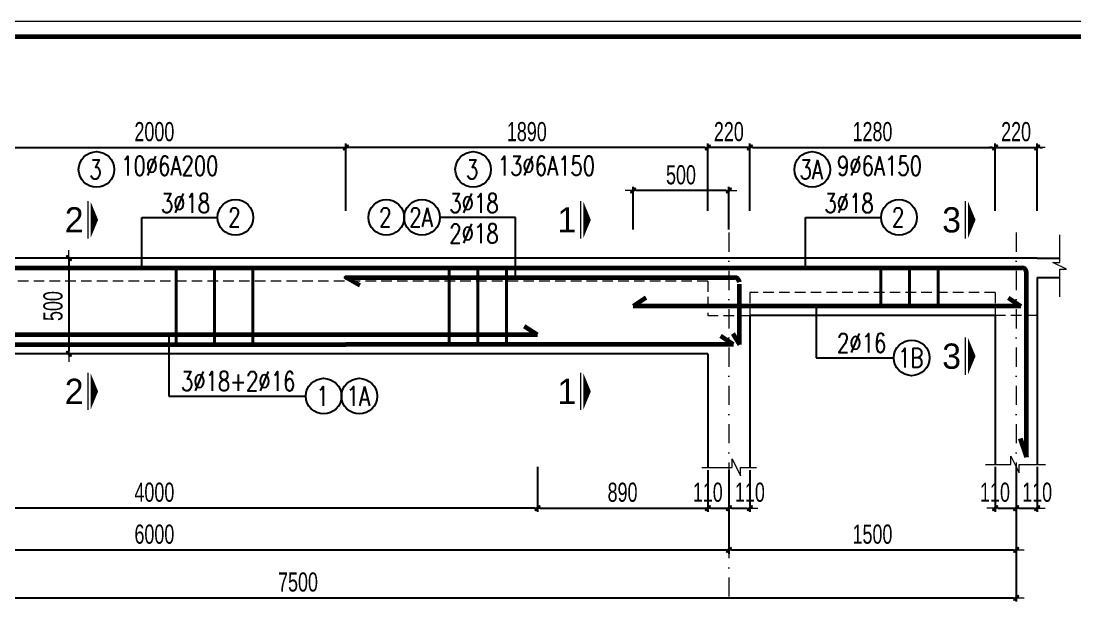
# Model space of a CAD drawing. Header units: millimetres. Extents: x -295047 to 304185, y -728047 to -308748.
# Drawn here: x -28862 to -23359, y -324729 to -321674 of the extents above; entities that cross this region are included whole.
import ezdxf
from ezdxf.enums import TextEntityAlignment as Align

# ---------------------------------------------------------------- set-up
doc = ezdxf.new("R2010")
doc.units = ezdxf.units.MM
doc.header["$MEASUREMENT"] = 0
doc.header["$PDMODE"] = 32
doc.linetypes.add('DASHDOT', pattern=[1, 0.5, -0.25, 0, -0.25])
doc.linetypes.add('HIDDEN', pattern=[0.375, 0.25, -0.125])
doc.layers.get('Defpoints').update_dxf_attribs({"color": 1})
for name, color, linetype, lineweight in [('Khungten_LCDI', 7, 'Continuous', 5), ('LC Dim', 8, 'Continuous', 18), ('LC Khac', 4, 'Continuous', 9), ('LC MANH DUT', 35, 'HIDDEN', 5), ('LC Net dam2', 6, 'Continuous', 40), ('LC Net dam3', 1, 'Continuous', 60), ('LC Net manh', 219, 'Continuous', 5), ('LC Net thay', 7, 'Continuous', 25), ('LC Net truc', 79, 'DASHDOT', 13), ('LC Text1', 3, 'Continuous', 20), ('LC Text2', 7, 'Continuous', 25), ('MANH', 147, 'Continuous', 13)]:
    doc.layers.add(name, color=color, linetype=linetype, lineweight=lineweight)
doc.styles.add('HOATBIF', font='hoatbif.shx', dxfattribs={"width": 0.7})
doc.styles.add('Khungten', font='VHAVAN.TTF', dxfattribs={"width": 0.9, "height": 5000})
doc.styles.add('LC 1', font='VHAVANB.TTF')
doc.styles.add('LC 3', font='vnsimli.shx', dxfattribs={"width": 0.75})
doc.styles.add('Title', font='VHBLACK.TTF', dxfattribs={"width": 0.8})
doc.dimstyles.new('1-100(1-40)', dxfattribs={"dimscale": 40, "dimtxt": 2.5, "dimasz": 0.35, "dimexe": 0.5, "dimexo": 0, "dimgap": 0.8, "dimtad": 1, "dimdec": 0, "dimzin": 0, "dimdsep": 46, "dimtxsty": 'HOATBIF', "dimblk1": 'DOT', "dimblk2": 'DOT', "dimsah": 1, "dimcen": -1, "dimdle": 1, "dimclrd": 256, "dimclre": 256, "dimclrt": 4, "dimadec": 3, "dimazin": 2, "dimtfac": 0.333333, "dimtdec": 0, "dimtix": 1, "dimtmove": 2, "dimatfit": 3, "dimldrblk": 'DOT', "dimfxl": 1, "dimtvp": 0.833333, "dimtolj": 1, "dimtzin": 0, "dimarcsym": 0})

# ---------------------------------------------------------------- blocks, each defined once
blk = doc.blocks.new('DOT')
at = {"layer": 'LC Dim'}
blk.add_line((-3, 0), (3, 0), dxfattribs=at)
at = {"layer": 'LC Dim', "color": 4}
blk.add_line((-1, -1), (1, 1), dxfattribs=at)
blk.add_lwpolyline([(0.5, 1), (-1, -0.5), (-0.5, -1), (1, 0.5)], close=True, dxfattribs=at)
blk = doc.blocks.new('*D866')
at = {"layer": 'Defpoints', "color": 0, "ltscale": 2, "transparency": 16777216}
for p in [(-30166, -324001.4), (-26166, -324001.4), (-30166, -324217.2)]:
    blk.add_point(p, dxfattribs=at)
at = {"layer": 'LC Dim', "lineweight": -2, "ltscale": 2, "transparency": 16777216}
for p, q in [((-30166, -324001.4), (-30166, -324237.2)), ((-26166, -324001.4), (-26166, -324237.2)), ((-26180, -324217.2), (-30152, -324217.2))]:
    blk.add_line(p, q, dxfattribs=at)
at = {"layer": 'LC Dim', "lineweight": -2, "ltscale": 2, "transparency": 16777216, "xscale": 14, "yscale": 14, "zscale": 14, "rotation": 180}
blk.add_blockref('DOT', (-30166, -324217.2), dxfattribs=at)
at = {"layer": 'LC Dim', "lineweight": -2, "ltscale": 2, "transparency": 16777216, "xscale": 14, "yscale": 14, "zscale": 14}
blk.add_blockref('DOT', (-26166, -324217.2), dxfattribs=at)
at = {"layer": 'LC Dim', "color": 4, "ltscale": 2, "transparency": 16777216, "insert": (-28166, -324135.2), "char_height": 100, "attachment_point": 5, "style": 'HOATBIF'}
blk.add_mtext('\\A1;4000', dxfattribs=at)
blk = doc.blocks.new('_Dot')
at = {"color": 0, "linetype": 'ByBlock', "lineweight": -2}
blk.add_line((-0.5, 0), (-1, 0), dxfattribs=at)
at = {"color": 0, "linetype": 'ByBlock', "const_width": 0.5}
blk.add_lwpolyline([(-0.25, 0, 1), (0.25, 0, 1)], format="xyb", close=True, dxfattribs=at)
blk = doc.blocks.new('*D868')
at = {"layer": 'Defpoints', "color": 0, "ltscale": 2, "transparency": 16777216}
for p in [(-28356.6, -322912.1), (-28613.1, -323412.1), (-28356.6, -323412.1)]:
    blk.add_point(p, dxfattribs=at)
at = {"layer": 'LC Dim', "lineweight": -2, "ltscale": 2, "transparency": 16777216}
for p, q in [((-28356.6, -322912.1), (-28633.1, -322912.1)), ((-28613.1, -322926.1), (-28613.1, -323398.1)), ((-28356.6, -323412.1), (-28633.1, -323412.1))]:
    blk.add_line(p, q, dxfattribs=at)
at = {"layer": 'LC Dim', "lineweight": -2, "ltscale": 2, "transparency": 16777216, "xscale": 14, "yscale": 14, "zscale": 14}
for p, rotation in [((-28613.1, -322912.1), 90), ((-28613.1, -323412.1), 270)]:
    blk.add_blockref('DOT', p, dxfattribs=dict(at, rotation=rotation))
at = {"layer": 'LC Dim', "color": 4, "ltscale": 2, "transparency": 16777216, "insert": (-28695.1, -323162.1), "char_height": 100, "attachment_point": 5, "rotation": 90, "style": 'HOATBIF'}
blk.add_mtext('\\A1;500', dxfattribs=at)
blk = doc.blocks.new('*D870')
at = {"layer": 'Defpoints', "color": 0, "ltscale": 2, "transparency": 16777216}
for p in [(-27166, -322333.7), (-29166, -322664), (-27166, -322664)]:
    blk.add_point(p, dxfattribs=at)
at = {"layer": 'LC Dim', "lineweight": -2, "ltscale": 2, "transparency": 16777216}
for p, q in [((-29166, -322664), (-29166, -322313.7)), ((-27166, -322664), (-27166, -322313.7)), ((-29152, -322333.7), (-27180, -322333.7))]:
    blk.add_line(p, q, dxfattribs=at)
at = {"layer": 'LC Dim', "lineweight": -2, "ltscale": 2, "transparency": 16777216, "xscale": 14, "yscale": 14, "zscale": 14, "rotation": 180}
blk.add_blockref('DOT', (-29166, -322333.7), dxfattribs=at)
at = {"layer": 'LC Dim', "lineweight": -2, "ltscale": 2, "transparency": 16777216, "xscale": 14, "yscale": 14, "zscale": 14}
blk.add_blockref('DOT', (-27166, -322333.7), dxfattribs=at)
at = {"layer": 'LC Dim', "color": 4, "ltscale": 2, "transparency": 16777216, "insert": (-28166, -322251.7), "char_height": 100, "attachment_point": 5, "style": 'HOATBIF'}
blk.add_mtext('\\A1;2000', dxfattribs=at)
blk = doc.blocks.new('*D842')
at = {"layer": 'Defpoints', "color": 0, "ltscale": 2, "transparency": 16777216}
for p in [(-25276, -324019.2), (-25166, -324019.2), (-25166, -324217.2)]:
    blk.add_point(p, dxfattribs=at)
at = {"layer": 'LC Dim', "lineweight": -2, "ltscale": 2, "transparency": 16777216}
for p, q in [((-25276, -324019.2), (-25276, -324237.2)), ((-25166, -324019.2), (-25166, -324237.2)), ((-25262, -324217.2), (-25180, -324217.2))]:
    blk.add_line(p, q, dxfattribs=at)
at = {"layer": 'LC Dim', "lineweight": -2, "ltscale": 2, "transparency": 16777216, "xscale": 14, "yscale": 14, "zscale": 14, "rotation": 180}
blk.add_blockref('DOT', (-25276, -324217.2), dxfattribs=at)
at = {"layer": 'LC Dim', "lineweight": -2, "ltscale": 2, "transparency": 16777216, "xscale": 14, "yscale": 14, "zscale": 14}
blk.add_blockref('DOT', (-25166, -324217.2), dxfattribs=at)
at = {"layer": 'LC Dim', "color": 4, "ltscale": 2, "transparency": 16777216, "insert": (-25276, -324135.2), "char_height": 100, "attachment_point": 5, "style": 'HOATBIF'}
blk.add_mtext('\\A1;110', dxfattribs=at)
blk = doc.blocks.new('*D843')
at = {"layer": 'Defpoints', "color": 0, "ltscale": 2, "transparency": 16777216}
for p in [(-25166, -324019.2), (-25056, -324019.2), (-25056, -324217.2)]:
    blk.add_point(p, dxfattribs=at)
at = {"layer": 'LC Dim', "lineweight": -2, "ltscale": 2, "transparency": 16777216}
for p, q in [((-25166, -324019.2), (-25166, -324237.2)), ((-25056, -324019.2), (-25056, -324237.2)), ((-25152, -324217.2), (-25070, -324217.2))]:
    blk.add_line(p, q, dxfattribs=at)
at = {"layer": 'LC Dim', "lineweight": -2, "ltscale": 2, "transparency": 16777216, "xscale": 14, "yscale": 14, "zscale": 14, "rotation": 180}
blk.add_blockref('DOT', (-25166, -324217.2), dxfattribs=at)
at = {"layer": 'LC Dim', "lineweight": -2, "ltscale": 2, "transparency": 16777216, "xscale": 14, "yscale": 14, "zscale": 14}
blk.add_blockref('DOT', (-25056, -324217.2), dxfattribs=at)
at = {"layer": 'LC Dim', "color": 4, "ltscale": 2, "transparency": 16777216, "insert": (-25056, -324135.2), "char_height": 100, "attachment_point": 5, "style": 'HOATBIF'}
blk.add_mtext('\\A1;110', dxfattribs=at)
blk = doc.blocks.new('*D846')
at = {"layer": 'Defpoints', "color": 0, "ltscale": 2, "transparency": 16777216}
for p in [(-25166, -324019.2), (-23666, -324019.2), (-23666, -324436.2)]:
    blk.add_point(p, dxfattribs=at)
at = {"layer": 'LC Dim', "lineweight": -2, "ltscale": 2, "transparency": 16777216}
for p, q in [((-25166, -324019.2), (-25166, -324456.2)), ((-23666, -324019.2), (-23666, -324456.2)), ((-25152, -324436.2), (-23680, -324436.2))]:
    blk.add_line(p, q, dxfattribs=at)
at = {"layer": 'LC Dim', "lineweight": -2, "ltscale": 2, "transparency": 16777216, "xscale": 14, "yscale": 14, "zscale": 14, "rotation": 180}
blk.add_blockref('DOT', (-25166, -324436.2), dxfattribs=at)
at = {"layer": 'LC Dim', "lineweight": -2, "ltscale": 2, "transparency": 16777216, "xscale": 14, "yscale": 14, "zscale": 14}
blk.add_blockref('DOT', (-23666, -324436.2), dxfattribs=at)
at = {"layer": 'LC Dim', "color": 4, "ltscale": 2, "transparency": 16777216, "insert": (-24416, -324354.2), "char_height": 100, "attachment_point": 5, "style": 'HOATBIF'}
blk.add_mtext('\\A1;1500', dxfattribs=at)
blk = doc.blocks.new('*D847')
at = {"layer": 'Defpoints', "color": 0, "ltscale": 2, "transparency": 16777216}
for p in [(-23776, -324001.4), (-23666, -324001.4), (-23666, -324217.2)]:
    blk.add_point(p, dxfattribs=at)
at = {"layer": 'LC Dim', "lineweight": -2, "ltscale": 2, "transparency": 16777216}
for p, q in [((-23776, -324001.4), (-23776, -324237.2)), ((-23666, -324001.4), (-23666, -324237.2)), ((-23762, -324217.2), (-23680, -324217.2))]:
    blk.add_line(p, q, dxfattribs=at)
at = {"layer": 'LC Dim', "lineweight": -2, "ltscale": 2, "transparency": 16777216, "xscale": 14, "yscale": 14, "zscale": 14, "rotation": 180}
blk.add_blockref('DOT', (-23776, -324217.2), dxfattribs=at)
at = {"layer": 'LC Dim', "lineweight": -2, "ltscale": 2, "transparency": 16777216, "xscale": 14, "yscale": 14, "zscale": 14}
blk.add_blockref('DOT', (-23666, -324217.2), dxfattribs=at)
at = {"layer": 'LC Dim', "color": 4, "ltscale": 2, "transparency": 16777216, "insert": (-23776, -324135.2), "char_height": 100, "attachment_point": 5, "style": 'HOATBIF'}
blk.add_mtext('\\A1;110', dxfattribs=at)
blk = doc.blocks.new('*D848')
at = {"layer": 'Defpoints', "color": 0, "ltscale": 2, "transparency": 16777216}
for p in [(-23666, -324001.4), (-23556, -324001.4), (-23556, -324217.2)]:
    blk.add_point(p, dxfattribs=at)
at = {"layer": 'LC Dim', "lineweight": -2, "ltscale": 2, "transparency": 16777216}
for p, q in [((-23666, -324001.4), (-23666, -324237.2)), ((-23556, -324001.4), (-23556, -324237.2)), ((-23652, -324217.2), (-23570, -324217.2))]:
    blk.add_line(p, q, dxfattribs=at)
at = {"layer": 'LC Dim', "lineweight": -2, "ltscale": 2, "transparency": 16777216, "xscale": 14, "yscale": 14, "zscale": 14, "rotation": 180}
blk.add_blockref('DOT', (-23666, -324217.2), dxfattribs=at)
at = {"layer": 'LC Dim', "lineweight": -2, "ltscale": 2, "transparency": 16777216, "xscale": 14, "yscale": 14, "zscale": 14}
blk.add_blockref('DOT', (-23556, -324217.2), dxfattribs=at)
at = {"layer": 'LC Dim', "color": 4, "ltscale": 2, "transparency": 16777216, "insert": (-23556, -324135.2), "char_height": 100, "attachment_point": 5, "style": 'HOATBIF'}
blk.add_mtext('\\A1;110', dxfattribs=at)
blk = doc.blocks.new('*D849')
at = {"layer": 'Defpoints', "color": 0, "ltscale": 2, "transparency": 16777216}
for p in [(-31166, -324021.7), (-25166, -324021.7), (-25166, -324436.2)]:
    blk.add_point(p, dxfattribs=at)
at = {"layer": 'LC Dim', "lineweight": -2, "ltscale": 2, "transparency": 16777216}
for p, q in [((-31166, -324021.7), (-31166, -324456.2)), ((-25166, -324021.7), (-25166, -324456.2)), ((-31152, -324436.2), (-25180, -324436.2))]:
    blk.add_line(p, q, dxfattribs=at)
at = {"layer": 'LC Dim', "lineweight": -2, "ltscale": 2, "transparency": 16777216, "xscale": 14, "yscale": 14, "zscale": 14, "rotation": 180}
blk.add_blockref('DOT', (-31166, -324436.2), dxfattribs=at)
at = {"layer": 'LC Dim', "lineweight": -2, "ltscale": 2, "transparency": 16777216, "xscale": 14, "yscale": 14, "zscale": 14}
blk.add_blockref('DOT', (-25166, -324436.2), dxfattribs=at)
at = {"layer": 'LC Dim', "color": 4, "ltscale": 2, "transparency": 16777216, "insert": (-28166, -324354.2), "char_height": 100, "attachment_point": 5, "style": 'HOATBIF'}
blk.add_mtext('\\A1;6000', dxfattribs=at)
blk = doc.blocks.new('*D850')
at = {"layer": 'Defpoints', "color": 0, "ltscale": 2, "transparency": 16777216}
for p in [(-31166, -324021.7), (-23666, -324021.7), (-23666, -324686.2)]:
    blk.add_point(p, dxfattribs=at)
at = {"layer": 'LC Dim', "lineweight": -2, "ltscale": 2, "transparency": 16777216}
for p, q in [((-31166, -324021.7), (-31166, -324706.2)), ((-23666, -324021.7), (-23666, -324706.2)), ((-31152, -324686.2), (-23680, -324686.2))]:
    blk.add_line(p, q, dxfattribs=at)
at = {"layer": 'LC Dim', "lineweight": -2, "ltscale": 2, "transparency": 16777216, "xscale": 14, "yscale": 14, "zscale": 14, "rotation": 180}
blk.add_blockref('DOT', (-31166, -324686.2), dxfattribs=at)
at = {"layer": 'LC Dim', "lineweight": -2, "ltscale": 2, "transparency": 16777216, "xscale": 14, "yscale": 14, "zscale": 14}
blk.add_blockref('DOT', (-23666, -324686.2), dxfattribs=at)
at = {"layer": 'LC Dim', "color": 4, "ltscale": 2, "transparency": 16777216, "insert": (-27416, -324604.2), "char_height": 100, "attachment_point": 5, "style": 'HOATBIF'}
blk.add_mtext('\\A1;7500', dxfattribs=at)
blk = doc.blocks.new('*D853')
at = {"layer": 'Defpoints', "color": 0, "ltscale": 2, "transparency": 16777216}
for p in [(-25276, -322333.7), (-25276, -322664), (-25056, -322664)]:
    blk.add_point(p, dxfattribs=at)
at = {"layer": 'LC Dim', "lineweight": -2, "ltscale": 2, "transparency": 16777216}
for p, q in [((-25276, -322664), (-25276, -322313.7)), ((-25056, -322664), (-25056, -322313.7)), ((-25290, -322333.7), (-25304, -322333.7)), ((-25056, -322333.7), (-25276, -322333.7)), ((-25042, -322333.7), (-25028, -322333.7))]:
    blk.add_line(p, q, dxfattribs=at)
at = {"layer": 'LC Dim', "lineweight": -2, "ltscale": 2, "transparency": 16777216, "xscale": 14, "yscale": 14, "zscale": 14}
blk.add_blockref('DOT', (-25276, -322333.7), dxfattribs=at)
at = {"layer": 'LC Dim', "lineweight": -2, "ltscale": 2, "transparency": 16777216, "xscale": 14, "yscale": 14, "zscale": 14, "rotation": 180}
blk.add_blockref('DOT', (-25056, -322333.7), dxfattribs=at)
at = {"layer": 'LC Dim', "color": 4, "ltscale": 2, "transparency": 16777216, "insert": (-25166, -322251.7), "char_height": 100, "attachment_point": 5, "style": 'HOATBIF'}
blk.add_mtext('\\A1;220', dxfattribs=at)
blk = doc.blocks.new('*D854')
at = {"layer": 'Defpoints', "color": 0, "ltscale": 2, "transparency": 16777216}
for p in [(-27166, -322333.7), (-27166, -322664), (-25276, -322664)]:
    blk.add_point(p, dxfattribs=at)
at = {"layer": 'LC Dim', "lineweight": -2, "ltscale": 2, "transparency": 16777216}
for p, q in [((-27166, -322664), (-27166, -322313.7)), ((-25276, -322664), (-25276, -322313.7)), ((-25290, -322333.7), (-27152, -322333.7))]:
    blk.add_line(p, q, dxfattribs=at)
at = {"layer": 'LC Dim', "lineweight": -2, "ltscale": 2, "transparency": 16777216, "xscale": 14, "yscale": 14, "zscale": 14, "rotation": 180}
blk.add_blockref('DOT', (-27166, -322333.7), dxfattribs=at)
at = {"layer": 'LC Dim', "lineweight": -2, "ltscale": 2, "transparency": 16777216, "xscale": 14, "yscale": 14, "zscale": 14}
blk.add_blockref('DOT', (-25276, -322333.7), dxfattribs=at)
at = {"layer": 'LC Dim', "color": 4, "ltscale": 2, "transparency": 16777216, "insert": (-26221, -322251.7), "char_height": 100, "attachment_point": 5, "style": 'HOATBIF'}
blk.add_mtext('\\A1;1890', dxfattribs=at)
blk = doc.blocks.new('*D855')
at = {"layer": 'Defpoints', "color": 0, "ltscale": 2, "transparency": 16777216}
for p in [(-23776, -322333.7), (-25056, -322664), (-23776, -322664)]:
    blk.add_point(p, dxfattribs=at)
at = {"layer": 'LC Dim', "lineweight": -2, "ltscale": 2, "transparency": 16777216}
for p, q in [((-25056, -322664), (-25056, -322313.7)), ((-23776, -322664), (-23776, -322313.7)), ((-25042, -322333.7), (-23790, -322333.7))]:
    blk.add_line(p, q, dxfattribs=at)
at = {"layer": 'LC Dim', "lineweight": -2, "ltscale": 2, "transparency": 16777216, "xscale": 14, "yscale": 14, "zscale": 14, "rotation": 180}
blk.add_blockref('DOT', (-25056, -322333.7), dxfattribs=at)
at = {"layer": 'LC Dim', "lineweight": -2, "ltscale": 2, "transparency": 16777216, "xscale": 14, "yscale": 14, "zscale": 14}
blk.add_blockref('DOT', (-23776, -322333.7), dxfattribs=at)
at = {"layer": 'LC Dim', "color": 4, "ltscale": 2, "transparency": 16777216, "insert": (-24416, -322251.7), "char_height": 100, "attachment_point": 5, "style": 'HOATBIF'}
blk.add_mtext('\\A1;1280', dxfattribs=at)
blk = doc.blocks.new('*D856')
at = {"layer": 'Defpoints', "color": 0, "ltscale": 2, "transparency": 16777216}
for p in [(-23556, -322333.7), (-23776, -322664), (-23556, -322664)]:
    blk.add_point(p, dxfattribs=at)
at = {"layer": 'LC Dim', "lineweight": -2, "ltscale": 2, "transparency": 16777216}
for p, q in [((-23776, -322664), (-23776, -322313.7)), ((-23556, -322664), (-23556, -322313.7)), ((-23790, -322333.7), (-23804, -322333.7)), ((-23776, -322333.7), (-23556, -322333.7)), ((-23542, -322333.7), (-23528, -322333.7))]:
    blk.add_line(p, q, dxfattribs=at)
at = {"layer": 'LC Dim', "lineweight": -2, "ltscale": 2, "transparency": 16777216, "xscale": 14, "yscale": 14, "zscale": 14}
blk.add_blockref('DOT', (-23776, -322333.7), dxfattribs=at)
at = {"layer": 'LC Dim', "lineweight": -2, "ltscale": 2, "transparency": 16777216, "xscale": 14, "yscale": 14, "zscale": 14, "rotation": 180}
blk.add_blockref('DOT', (-23556, -322333.7), dxfattribs=at)
at = {"layer": 'LC Dim', "color": 4, "ltscale": 2, "transparency": 16777216, "insert": (-23666, -322251.7), "char_height": 100, "attachment_point": 5, "style": 'HOATBIF'}
blk.add_mtext('\\A1;220', dxfattribs=at)
blk = doc.blocks.new('*D857')
at = {"layer": 'Defpoints', "color": 0, "ltscale": 2, "transparency": 16777216}
for p in [(-25666, -322559.1), (-25666, -322762.5), (-25166, -322762.5)]:
    blk.add_point(p, dxfattribs=at)
at = {"layer": 'LC Dim', "lineweight": -2, "ltscale": 2, "transparency": 16777216}
for p, q in [((-25666, -322762.5), (-25666, -322539.1)), ((-25166, -322762.5), (-25166, -322539.1)), ((-25180, -322559.1), (-25652, -322559.1))]:
    blk.add_line(p, q, dxfattribs=at)
at = {"layer": 'LC Dim', "lineweight": -2, "ltscale": 2, "transparency": 16777216, "xscale": 14, "yscale": 14, "zscale": 14, "rotation": 180}
blk.add_blockref('DOT', (-25666, -322559.1), dxfattribs=at)
at = {"layer": 'LC Dim', "lineweight": -2, "ltscale": 2, "transparency": 16777216, "xscale": 14, "yscale": 14, "zscale": 14}
blk.add_blockref('DOT', (-25166, -322559.1), dxfattribs=at)
at = {"layer": 'LC Dim', "color": 4, "ltscale": 2, "transparency": 16777216, "insert": (-25416, -322477.1), "char_height": 100, "attachment_point": 5, "style": 'HOATBIF'}
blk.add_mtext('\\A1;500', dxfattribs=at)
blk = doc.blocks.new('*D875')
at = {"layer": 'Defpoints', "color": 0, "ltscale": 2, "transparency": 16777216}
for p in [(-26166, -324001.4), (-25276, -324031.9), (-25276, -324217.2)]:
    blk.add_point(p, dxfattribs=at)
at = {"layer": 'LC Dim', "lineweight": -2, "ltscale": 2, "transparency": 16777216}
for p, q in [((-26166, -324001.4), (-26166, -324237.2)), ((-25276, -324031.9), (-25276, -324237.2)), ((-26152, -324217.2), (-25290, -324217.2))]:
    blk.add_line(p, q, dxfattribs=at)
at = {"layer": 'LC Dim', "lineweight": -2, "ltscale": 2, "transparency": 16777216, "xscale": 14, "yscale": 14, "zscale": 14, "rotation": 180}
blk.add_blockref('DOT', (-26166, -324217.2), dxfattribs=at)
at = {"layer": 'LC Dim', "lineweight": -2, "ltscale": 2, "transparency": 16777216, "xscale": 14, "yscale": 14, "zscale": 14}
blk.add_blockref('DOT', (-25276, -324217.2), dxfattribs=at)
at = {"layer": 'LC Dim', "color": 4, "ltscale": 2, "transparency": 16777216, "insert": (-25721, -324135.2), "char_height": 100, "attachment_point": 5, "style": 'HOATBIF'}
blk.add_mtext('\\A1;890', dxfattribs=at)
blk = doc.blocks.new('lcdi fix')
at = {"layer": 'Defpoints', "lineweight": 0}
blk.add_lwpolyline([(-1200, -14850), (-1200, 14850), (40800, 14850), (40800, -14850)], close=True, dxfattribs=at)
at = {"layer": 'Khungten_LCDI', "color": 5, "lineweight": 60}
blk.add_lwpolyline([(0, -14650), (0, 14650), (40600, 14650), (40600, -14650)], close=True, dxfattribs=at)
at = {"color": 7, "style": 'Khungten', "width": 0.8}
for tag, p in [('REVISION', (39499, -10746)), ('NGAYHT', (39546, -11609))]:
    blk.add_attdef(tag, text='', height=200, dxfattribs=at).set_placement(p, align=Align.CENTER)
at = {"layer": 'LC Text1', "style": 'Title', "width": 1.485915}
for tag, p, p2 in [('TENBANVE1', (36913, -8886), (40339, -8886)), ('TENBANVE2', (36913, -9562), (40339, -9562))]:
    blk.add_attdef(tag, text='', height=250, dxfattribs=at).set_placement(p, p2, align=Align.FIT)
at = {"layer": 'LC Text1', "style": 'Title', "width": 0.7}
blk.add_attdef('SOBANVE', text='', height=250, dxfattribs=at).set_placement((39562, -13896), align=Align.CENTER)

msp = doc.modelspace()

# ---------------------------------------------------------------- linework, layer by layer
at = {"layer": 'LC Khac', "color": 1, "ltscale": 2}
for p, q in [((-28513.4, -322614.7), (-28513.4, -322808.9)), ((-25940.3, -322614.7), (-25940.3, -322808.9)), ((-23931.3, -322614.7), (-23931.3, -322808.9)), ((-23931.3, -323326.7), (-23931.3, -323520.9)), ((-28513.4, -323510.8), (-28513.4, -323705)), ((-25940.3, -323510.8), (-25940.3, -323705))]:
    msp.add_line(p, q, dxfattribs=at)
for points in [[(-28459.8, -322711.8, 0, 188.6, 0), (-28498.8, -322711.8, 110, 110, 0)], [(-25886.7, -322711.8, 0, 188.6, 0), (-25925.6, -322711.8, 110, 110, 0)], [(-23877.7, -322711.8, 0, 188.6, 0), (-23916.7, -322711.8, 110, 110, 0)], [(-23877.7, -323423.8, 0, 188.6, 0), (-23916.7, -323423.8, 110, 110, 0)], [(-28459.8, -323607.9, 0, 188.6, 0), (-28498.8, -323607.9, 110, 110, 0)], [(-25886.7, -323607.9, 0, 188.6, 0), (-25925.6, -323607.9, 110, 110, 0)]]:
    msp.add_lwpolyline(points, format="xyseb", dxfattribs=at)
at = {"layer": 'LC MANH DUT', "ltscale": 220}
for p, q in [((-25276, -323032.1), (-31056, -323032.1)), ((-25276, -323032.1), (-25276, -323212.1)), ((-25056, -323092.1), (-25056, -323212.1)), ((-23776, -323092.1), (-25056, -323092.1)), ((-23776, -323092.1), (-23776, -323212.1)), ((-25276, -323212.1), (-25056, -323212.1)), ((-23556, -323212.1), (-23776, -323212.1))]:
    msp.add_line(p, q, dxfattribs=at)
at = {"layer": 'LC Net dam2'}
for p, q in [((-28052.5, -322962.1), (-28052.5, -323362.1)), ((-27852.5, -322962.1), (-27852.5, -323362.1)), ((-27652.5, -322962.1), (-27652.5, -323362.1)), ((-26627.1, -322962.1), (-26627.1, -323362.1)), ((-26477.1, -322962.1), (-26477.1, -323362.1)), ((-26327.1, -322962.1), (-26327.1, -323362.1)), ((-24372.1, -322962.1), (-24372.1, -323162.1)), ((-24222.1, -322962.1), (-24222.1, -323162.1)), ((-24072.1, -322962.1), (-24072.1, -323162.1))]:
    msp.add_line(p, q, dxfattribs=at)
at = {"layer": 'LC Net dam3'}
for p, q in [((-31196, -322962.1), (-27016, -322962.1)), ((-27016, -322962.1), (-23636, -322962.1)), ((-23611, -323952.1), (-23611, -322987.1)), ((-25111, -323363.6), (-25111, -323047.1)), ((-23641.4, -323162.1), (-25666, -323162.1)), ((-26166, -323312.1), (-30166, -323312.1)), ((-25144.7, -323305.2), (-25111, -323363.6)), ((-25144.7, -323305.2), (-25111, -323363.6)), ((-31182.2, -323362.1), (-27166, -323362.1)), ((-25141.4, -323362.1), (-27166, -323362.1)), ((-23644.7, -323853.7), (-23611, -323952.1))]:
    msp.add_line(p, q, dxfattribs=at)
at = {"layer": 'LC Net dam3', "ltscale": 2}
for p, q in [((-25599.4, -323119), (-25666, -323162.1)), ((-23708, -323119), (-23641.4, -323162.1)), ((-26166, -323312.1), (-26232.6, -323269)), ((-25141.4, -323362.1), (-25208, -323319))]:
    msp.add_line(p, q, dxfattribs=at)
at = {"layer": 'LC Net dam3'}
msp.add_lwpolyline([(-27092.3, -323054.7), (-27166, -323012.1), (-25136, -323012.1)], dxfattribs=at)
for centre in [(-23636, -322987.1), (-25136, -323037.1)]:
    msp.add_arc(centre, 25, 0, 90, dxfattribs=at)
at = {"layer": 'LC Net manh'}
for points in [[(-25306.7, -324004.8), (-25148.3, -324004.8), (-25148.3, -323960.8), (-25104.3, -324048.8), (-25104.3, -324004.8), (-25021.1, -324004.8)], [(-23825.7, -323989.6), (-23693.8, -323989.6), (-23693.8, -323945.6), (-23649.8, -324033.6), (-23649.8, -323989.6), (-23512, -323989.6)]]:
    msp.add_lwpolyline(points, dxfattribs=at)
at = {"layer": 'LC Net thay', "ltscale": 200}
for p, q in [((-23556, -322912.1), (-31276, -322912.1)), ((-23556, -322912.1), (-23438.3, -322912.1, -23.7)), ((-23556, -323012.1), (-23556, -323989.6)), ((-23556, -323012.1), (-23438.3, -323012.1, -23.7)), ((-25056, -323212.1), (-25056, -324004.8)), ((-23776, -323212.1), (-25056, -323212.1)), ((-23776, -323212.1), (-23776, -323989.6)), ((-25276, -323412.1), (-31056, -323412.1)), ((-25276, -323412.1), (-25276, -324004.8))]:
    msp.add_line(p, q, dxfattribs=at)
at = {"layer": 'LC Net truc', "ltscale": 200}
for p, q in [((-25166, -322778.5), (-25166, -324678.7)), ((-23666, -322778.5), (-23666, -324678.7))]:
    msp.add_line(p, q, dxfattribs=at)
at = {"layer": 'LC Text2', "linetype": 'ByBlock'}
for centre in [(-28468.3, -322448.7), (-26501.3, -322448.7), (-24730.6, -322448.7), (-27742.6, -322699.1), (-24277.2, -322699.1), (-24211.4, -323432.7), (-27281.9, -323632.7), (-27095.8, -323632.7)]:
    msp.add_circle(centre, 93.1, dxfattribs=at)
at = {"layer": 'LC Text2', "ltscale": 100}
for centre in [(-26954.7, -322699.1), (-26768.6, -322699.1)]:
    msp.add_circle(centre, 93.1, dxfattribs=at)
at = {"layer": 'MANH', "ltscale": 2, "elevation": -23.7}
msp.add_lwpolyline([(-23438.3, -323114.7), (-23438.3, -322970.1), (-23402.1, -322970.1), (-23474.5, -322933.9), (-23438.3, -322933.9), (-23438.3, -322789.3)], dxfattribs=at)

# ---------------------------------------------------------------- block references
at = {"layer": 'LC Net thay', "xscale": 0.3999999999995694, "yscale": 0.3999999999995694, "zscale": 0.3999999999995694}
msp.add_blockref('lcdi fix', (-33015, -327613.5), dxfattribs=at)

# ---------------------------------------------------------------- texts
at = {"ltscale": 2, "style": 'LC 1'}
for tag, p in [('2', (-28584.8, -322711.8)), ('1', (-26011.7, -322711.8)), ('3', (-24002.7, -322711.8)), ('3', (-24002.7, -323423.8)), ('2', (-28584.8, -323607.9)), ('1', (-26011.7, -323607.9))]:
    msp.add_attdef(tag, text='A', height=132, dxfattribs=at).set_placement(p, align=Align.MIDDLE_CENTER)
at = {"layer": 'LC Text2', "linetype": 'ByBlock', "style": 'LC 3', "width": 0.75}
for s, p in [('10%%C6A200', (-28339.2, -322479.5)), ('13%%C6A150', (-26372.3, -322479.5)), ('9%%C6A150', (-24601.5, -322479.5)), ('3%%C18', (-28132, -322675)), ('3%%C18', (-26625.6, -322675)), ('3%%C18', (-24666.6, -322675)), ('2%%C18', (-26625.6, -322833.1)), ('2%%C16', (-24600.9, -323404.7)), ('3%%C18+2%%C16', (-28027.4, -323604.7))]:
    msp.add_text(s, height=100, dxfattribs=at).set_placement(p)
for s, p in [('3', (-28473.5, -322448.7)), ('3', (-26506.6, -322448.7)), ('3A', (-24735.8, -322448.7)), ('2', (-27747.8, -322699.1)), ('2', (-26959.9, -322699.1)), ('2A', (-26773.8, -322699.1)), ('2', (-24282.4, -322699.1)), ('1B', (-24216.7, -323432.7)), ('1', (-27287.1, -323632.7)), ('1A', (-27101, -323632.7))]:
    msp.add_text(s, height=100, dxfattribs=at).set_placement(p, align=Align.MIDDLE_CENTER)

# ---------------------------------------------------------------- dimensions: what is measured, and where the dimension line sits
at = {"layer": 'LC Dim', "ltscale": 2}
for base, p1, p2, picture, middle in [((-27166, -322333.7), (-29166, -322664), (-27166, -322664), '*D870', (-28166, -322251.7)), ((-23776, -322333.7), (-25056, -322664), (-23776, -322664), '*D855', (-24416, -322251.7)), ((-23556, -322333.7), (-23776, -322664), (-23556, -322664), '*D856', (-23666, -322251.7)), ((-25666, -322559.1), (-25166, -322762.5), (-25666, -322762.5), '*D857', (-25416, -322477.1)), ((-25166, -324436.2), (-31166, -324021.7), (-25166, -324021.7), '*D849', (-28166, -324354.2)), ((-23666, -324686.2), (-31166, -324021.7), (-23666, -324021.7), '*D850', (-27416, -324604.2)), ((-30166, -324217.2), (-26166, -324001.4), (-30166, -324001.4), '*D866', (-28166, -324135.2)), ((-25276, -324217.2), (-26166, -324001.4), (-25276, -324031.9), '*D875', (-25721, -324135.2)), ((-23666, -324436.2), (-25166, -324019.2), (-23666, -324019.2), '*D846', (-24416, -324354.2))]:
    dim = msp.add_linear_dim(base=base, p1=p1, p2=p2, dimstyle='1-100(1-40)', dxfattribs=at)
    dim.commit()
    dim.dimension.update_dxf_attribs({"geometry": picture, "text_midpoint": middle})
for base, p1, p2, angle, picture, middle in [((-27166, -322333.7), (-25276, -322664), (-27166, -322664), 180, '*D854', (-26221, -322251.7)), ((-25276, -322333.7), (-25056, -322664), (-25276, -322664), 180, '*D853', (-25166, -322251.7)), ((-28613.1, -323412.1), (-28356.6, -322912.1), (-28356.6, -323412.1), 90, '*D868', (-28695.1, -323162.1))]:
    dim = msp.add_linear_dim(base=base, p1=p1, p2=p2, angle=angle, dimstyle='1-100(1-40)', dxfattribs=at)
    dim.commit()
    dim.dimension.update_dxf_attribs({"geometry": picture, "text_midpoint": middle})
for base, p1, p2, picture, middle in [((-25166, -324217.2), (-25276, -324019.2), (-25166, -324019.2), '*D842', (-25276, -324135.2)), ((-25056, -324217.2), (-25166, -324019.2), (-25056, -324019.2), '*D843', (-25056, -324135.2)), ((-23666, -324217.2), (-23776, -324001.4), (-23666, -324001.4), '*D847', (-23776, -324135.2)), ((-23556, -324217.2), (-23666, -324001.4), (-23556, -324001.4), '*D848', (-23556, -324135.2))]:
    dim = msp.add_linear_dim(base=base, p1=p1, p2=p2, dimstyle='1-100(1-40)', dxfattribs=at)
    dim.commit()
    dim.dimension.update_dxf_attribs({"geometry": picture, "text_midpoint": middle, "dimtype": 160})

# ---------------------------------------------------------------- leaders
for points in [[(-28231, -322962.1), (-28231, -322699.1), (-27835.6, -322699.1)], [(-26280.1, -322962.1), (-26280.1, -322699.1), (-26675.5, -322699.1)], [(-26280.1, -323012.1), (-26280.1, -322699.1), (-26675.5, -322699.1)], [(-24765.6, -322962.1), (-24765.6, -322699.1), (-24370.3, -322699.1)], [(-24709.5, -323162.1), (-24709.5, -323432.7), (-24304.5, -323432.7)], [(-28089.8, -323312.1), (-28089.8, -323632.7), (-27374.9, -323632.7)], [(-28089.8, -323362.1), (-28089.8, -323632.7), (-27374.9, -323632.7)]]:
    msp.add_leader(points, dimstyle='1-100(1-40)', dxfattribs=at)

doc.saveas('drawing.dxf')
